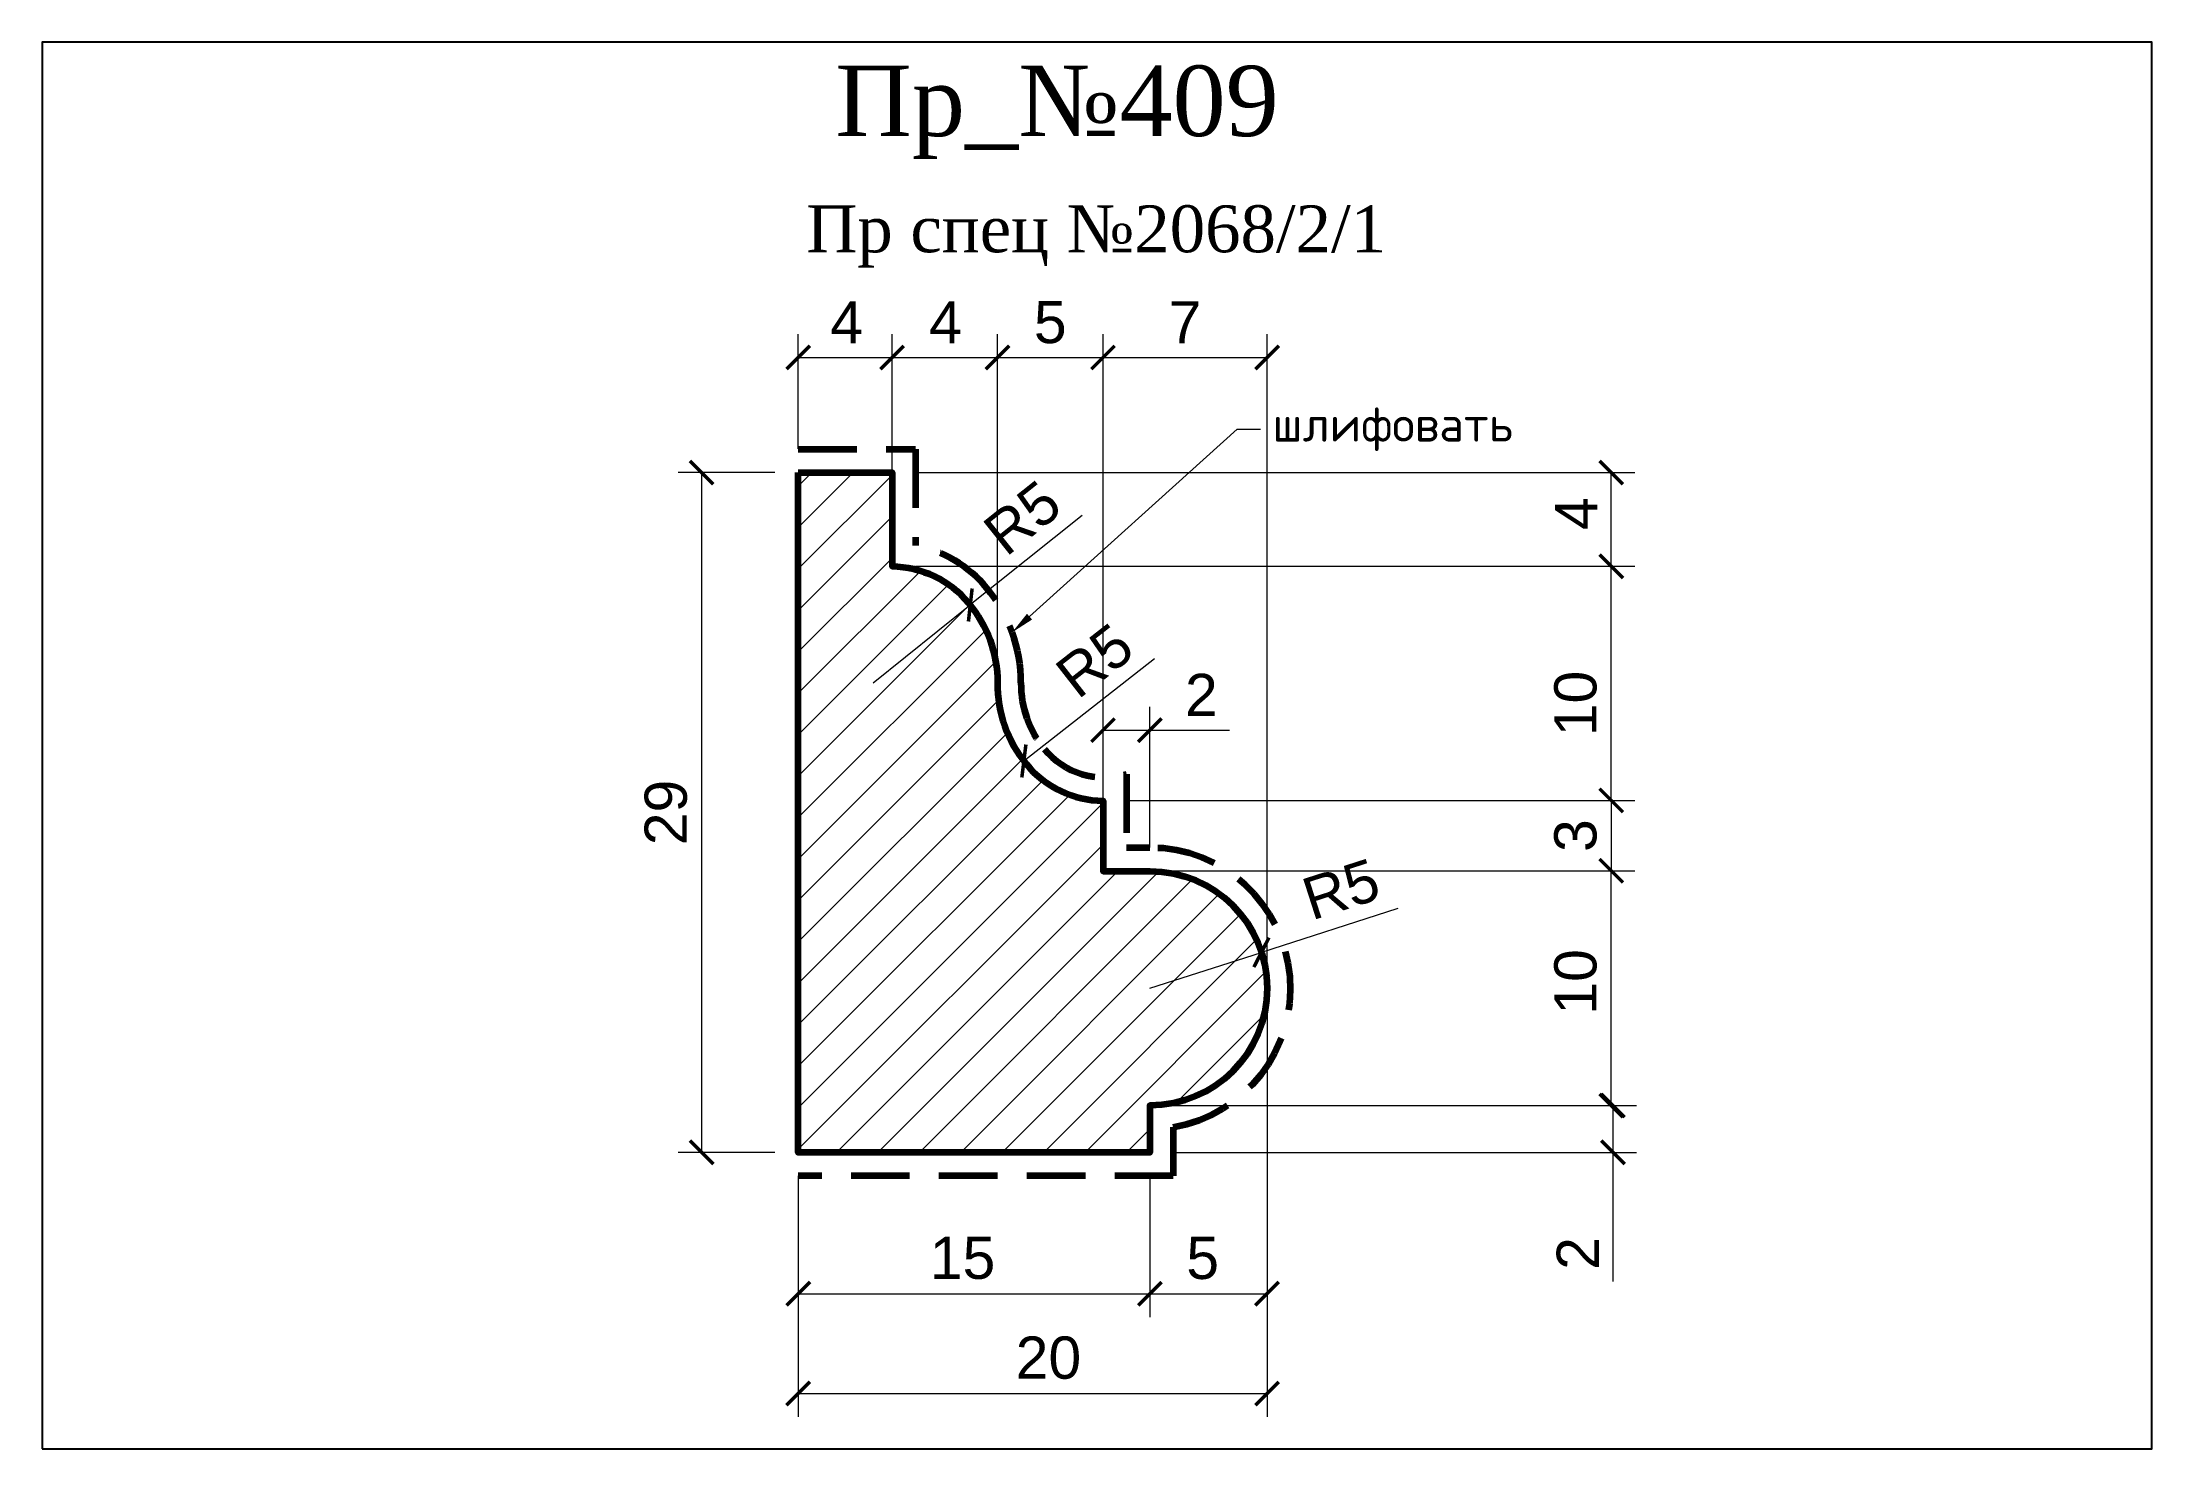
# Model space of a CAD drawing. Header units: inches. Extents: x 171.7 to 261.7, y -999.9 to -939.9.
import ezdxf
from ezdxf import colors
from ezdxf.entities.mleader import LeaderData, LeaderLine
from ezdxf.math import Vec2, Vec3

# ---------------------------------------------------------------- set-up
doc = ezdxf.new("R2010")
doc.units = ezdxf.units.IN
doc.header["$MEASUREMENT"] = 0
doc.linetypes.add('HIDDEN', pattern=[0.375, 0.25, -0.125])
doc.layers.add('Outside panel', color=7, linetype='Continuous', lineweight=18, true_color=0x7f5e57)
for name, color, linetype, lineweight in [('линия 15', 7, 'Continuous', 15), ('линия 50', 1, 'Continuous', 140), ('служебный слой РАЗМЕРЫ', 7, 'Continuous', 9)]:
    doc.layers.add(name, color=color, linetype=linetype, lineweight=lineweight)
doc.layers.add('размеры в модели', color=7, linetype='Continuous')
doc.styles.add('ELECT', font='times.ttf')
doc.styles.get("Standard").update_dxf_attribs({"font": 'arial.ttf'})
doc.styles.add('ЕСКД профили текст', font='isocpeur.ttf')
doc.dimstyles.new('M_1', dxfattribs={"dimtxt": 1.8, "dimasz": 1, "dimexe": 1, "dimexo": 1, "dimgap": 0.6, "dimtad": 1, "dimdec": 0, "dimdsep": 46, "dimtxsty": 'Standard', "dimblk": 'ARCHTICK', "dimcen": -5, "dimclrd": 7, "dimclre": 7, "dimclrt": 7, "dimadec": 0, "dimazin": 0, "dimtfac": 1, "dimtdec": 0, "dimtmove": 0, "dimatfit": 3, "dimfxl": 1, "dimtolj": 1, "dimtzin": 0, "dimlwd": 5, "dimlwe": 5, "dimarcsym": 0})

# ---------------------------------------------------------------- blocks, each defined once
blk = doc.blocks.new('_ArchTick')
at = {"color": 0, "linetype": 'ByBlock', "const_width": 0.15}
blk.add_lwpolyline([(-0.5, -0.5), (0.5, 0.5)], dxfattribs=at)
blk = doc.blocks.new('*D18')
at = {"layer": 'Defpoints', "color": 0, "ltscale": 1000, "transparency": 16777216}
for p in [(223.961, -980.228), (203.961, -987.228), (223.961, -997.513)]:
    blk.add_point(p, dxfattribs=at)
at = {"layer": 'линия 15', "color": 7, "lineweight": 5, "ltscale": 1000, "transparency": 16777216}
for p, q in [((223.961, -981.228), (223.961, -998.513)), ((203.961, -988.228), (203.961, -998.513)), ((203.961, -997.513), (223.961, -997.513))]:
    blk.add_line(p, q, dxfattribs=at)
at = {"layer": 'линия 15', "color": 7, "lineweight": 5, "ltscale": 1000, "transparency": 16777216, "rotation": 180}
blk.add_blockref('_ArchTick', (203.961, -997.513), dxfattribs=at)
at = {"layer": 'линия 15', "color": 7, "lineweight": 5, "ltscale": 1000, "transparency": 16777216}
blk.add_blockref('_ArchTick', (223.961, -997.513), dxfattribs=at)
at = {"layer": 'линия 15', "color": 7, "ltscale": 1000, "transparency": 16777216, "insert": (214.633, -995.993), "char_height": 1.8, "attachment_point": 5}
blk.add_mtext('\\A1;20', dxfattribs=at)
blk = doc.blocks.new('*D15')
at = {"layer": 'Defpoints', "color": 0, "ltscale": 1000, "transparency": 16777216}
for p in [(212.461, -953.32), (207.961, -962.228), (212.461, -967.262)]:
    blk.add_point(p, dxfattribs=at)
at = {"layer": 'линия 15', "color": 7, "lineweight": 5, "ltscale": 1000, "transparency": 16777216}
for p, q in [((207.961, -961.228), (207.961, -952.32)), ((212.461, -966.262), (212.461, -952.32)), ((207.961, -953.32), (212.461, -953.32))]:
    blk.add_line(p, q, dxfattribs=at)
at = {"layer": 'линия 15', "color": 7, "lineweight": 5, "ltscale": 1000, "transparency": 16777216, "rotation": 180}
blk.add_blockref('_ArchTick', (207.961, -953.32), dxfattribs=at)
at = {"layer": 'линия 15', "color": 7, "lineweight": 5, "ltscale": 1000, "transparency": 16777216}
blk.add_blockref('_ArchTick', (212.461, -953.32), dxfattribs=at)
at = {"layer": 'линия 15', "color": 7, "ltscale": 1000, "transparency": 16777216, "insert": (210.242, -951.82), "char_height": 1.8, "attachment_point": 5}
blk.add_mtext('\\A1;4', dxfattribs=at)
blk = doc.blocks.new('*D14')
at = {"layer": 'Defpoints', "color": 0, "ltscale": 1000, "transparency": 16777216}
for p in [(223.961, -980.228), (218.961, -987.228), (223.961, -993.255)]:
    blk.add_point(p, dxfattribs=at)
at = {"layer": 'размеры в модели', "color": 7, "lineweight": 5, "ltscale": 1000, "transparency": 16777216}
for p, q in [((223.961, -981.228), (223.961, -994.255)), ((218.961, -988.228), (218.961, -994.255)), ((218.961, -993.255), (223.961, -993.255))]:
    blk.add_line(p, q, dxfattribs=at)
at = {"layer": 'размеры в модели', "color": 7, "lineweight": 5, "ltscale": 1000, "transparency": 16777216, "rotation": 180}
blk.add_blockref('_ArchTick', (218.961, -993.255), dxfattribs=at)
at = {"layer": 'размеры в модели', "color": 7, "lineweight": 5, "ltscale": 1000, "transparency": 16777216}
blk.add_blockref('_ArchTick', (223.961, -993.255), dxfattribs=at)
at = {"layer": 'размеры в модели', "color": 7, "ltscale": 1000, "transparency": 16777216, "insert": (221.214, -991.74), "char_height": 1.8, "attachment_point": 5}
blk.add_mtext('\\A1;5', dxfattribs=at)
blk = doc.blocks.new('*D13')
at = {"layer": 'Defpoints', "color": 0, "ltscale": 1000, "transparency": 16777216}
for p in [(203.961, -987.228), (218.961, -987.228), (218.961, -993.255)]:
    blk.add_point(p, dxfattribs=at)
at = {"layer": 'размеры в модели', "color": 7, "lineweight": 5, "ltscale": 1000, "transparency": 16777216}
for p, q in [((203.961, -988.228), (203.961, -994.255)), ((218.961, -988.228), (218.961, -994.255)), ((203.961, -993.255), (218.961, -993.255))]:
    blk.add_line(p, q, dxfattribs=at)
at = {"layer": 'размеры в модели', "color": 7, "lineweight": 5, "ltscale": 1000, "transparency": 16777216, "rotation": 180}
blk.add_blockref('_ArchTick', (203.961, -993.255), dxfattribs=at)
at = {"layer": 'размеры в модели', "color": 7, "lineweight": 5, "ltscale": 1000, "transparency": 16777216}
blk.add_blockref('_ArchTick', (218.961, -993.255), dxfattribs=at)
at = {"layer": 'размеры в модели', "color": 7, "ltscale": 1000, "transparency": 16777216, "insert": (210.97, -991.736), "char_height": 1.8, "attachment_point": 5}
blk.add_mtext('\\A1;15', dxfattribs=at)
blk = doc.blocks.new('*D12')
at = {"layer": 'Defpoints', "color": 0, "ltscale": 1000, "transparency": 16777216}
for p in [(203.961, -958.228), (199.838, -987.228), (203.961, -987.228)]:
    blk.add_point(p, dxfattribs=at)
at = {"layer": 'размеры в модели', "color": 7, "lineweight": 5, "ltscale": 1000, "transparency": 16777216}
for p, q in [((202.961, -958.228), (198.838, -958.228)), ((199.838, -958.228), (199.838, -987.228)), ((202.961, -987.228), (198.838, -987.228))]:
    blk.add_line(p, q, dxfattribs=at)
for p, rotation in [((199.838, -958.228), 90), ((199.838, -987.228), 270)]:
    blk.add_blockref('_ArchTick', p, dxfattribs=dict(at, rotation=rotation))
at = {"layer": 'размеры в модели', "color": 7, "ltscale": 1000, "transparency": 16777216, "insert": (198.318, -972.728), "char_height": 1.8, "attachment_point": 5, "rotation": 90}
blk.add_mtext('\\A1;29', dxfattribs=at)
blk = doc.blocks.new('*D11')
at = {"layer": 'Defpoints', "color": 0, "ltscale": 1000, "transparency": 16777216}
for p in [(217.775, -967.262), (213.585, -970.532)]:
    blk.add_point(p, dxfattribs=at)
at = {"layer": 'размеры в модели', "color": 7, "lineweight": 5, "ltscale": 1000, "transparency": 16777216}
blk.add_line((219.161, -966.181), (213.585, -970.532), dxfattribs=at)
at = {"layer": 'размеры в модели', "color": 7, "lineweight": 5, "ltscale": 1000, "transparency": 16777216, "rotation": 217.9618889433927}
blk.add_blockref('_ArchTick', (213.585, -970.532), dxfattribs=at)
at = {"layer": 'размеры в модели', "color": 7, "ltscale": 1000, "transparency": 16777216, "insert": (216.607, -966.252), "char_height": 1.8, "attachment_point": 5, "rotation": 37.96189}
blk.add_mtext('\\A1;R5', dxfattribs=at)
blk = doc.blocks.new('*D10')
at = {"layer": 'Defpoints', "color": 0, "ltscale": 1000, "transparency": 16777216}
for p in [(211.299, -963.877), (207.149, -967.193)]:
    blk.add_point(p, dxfattribs=at)
at = {"layer": 'размеры в модели', "color": 7, "lineweight": 5, "ltscale": 1000, "transparency": 16777216}
for p in [(216.077, -960.059), (207.149, -967.193)]:
    blk.add_line(p, (211.299, -963.877), dxfattribs=at)
at = {"layer": 'размеры в модели', "color": 7, "lineweight": 5, "ltscale": 1000, "transparency": 16777216, "rotation": 218.6268476854997}
blk.add_blockref('_ArchTick', (211.299, -963.877), dxfattribs=at)
at = {"layer": 'размеры в модели', "color": 7, "ltscale": 1000, "transparency": 16777216, "insert": (213.523, -960.159), "char_height": 1.8, "attachment_point": 5, "rotation": 38.62685}
blk.add_mtext('\\A1;R5', dxfattribs=at)
blk = doc.blocks.new('*D9')
at = {"layer": 'Defpoints', "color": 0, "ltscale": 1000, "transparency": 16777216}
for p in [(207.961, -953.32), (203.961, -958.214), (207.961, -958.228)]:
    blk.add_point(p, dxfattribs=at)
at = {"layer": 'размеры в модели', "color": 7, "lineweight": 5, "ltscale": 1000, "transparency": 16777216}
for p, q in [((203.961, -957.214), (203.961, -952.32)), ((207.961, -957.228), (207.961, -952.32)), ((203.961, -953.32), (207.961, -953.32))]:
    blk.add_line(p, q, dxfattribs=at)
at = {"layer": 'размеры в модели', "color": 7, "lineweight": 5, "ltscale": 1000, "transparency": 16777216, "rotation": 180}
blk.add_blockref('_ArchTick', (203.961, -953.32), dxfattribs=at)
at = {"layer": 'размеры в модели', "color": 7, "lineweight": 5, "ltscale": 1000, "transparency": 16777216}
blk.add_blockref('_ArchTick', (207.961, -953.32), dxfattribs=at)
at = {"layer": 'размеры в модели', "color": 7, "ltscale": 1000, "transparency": 16777216, "insert": (206.021, -951.82), "char_height": 1.8, "attachment_point": 5}
blk.add_mtext('\\A1;4', dxfattribs=at)
blk = doc.blocks.new('*D8')
at = {"layer": 'Defpoints', "color": 0, "ltscale": 1000, "transparency": 16777216}
for p in [(218.961, -969.217), (216.961, -975.214), (218.961, -975.228)]:
    blk.add_point(p, dxfattribs=at)
at = {"layer": 'размеры в модели', "color": 7, "lineweight": 5, "ltscale": 1000, "transparency": 16777216}
for p, q in [((216.961, -974.214), (216.961, -968.217)), ((218.961, -974.228), (218.961, -968.217)), ((216.961, -969.217), (218.961, -969.217)), ((218.961, -969.217), (222.353, -969.217))]:
    blk.add_line(p, q, dxfattribs=at)
at = {"layer": 'размеры в модели', "color": 7, "lineweight": 5, "ltscale": 1000, "transparency": 16777216, "rotation": 180}
blk.add_blockref('_ArchTick', (216.961, -969.217), dxfattribs=at)
at = {"layer": 'размеры в модели', "color": 7, "lineweight": 5, "ltscale": 1000, "transparency": 16777216}
blk.add_blockref('_ArchTick', (218.961, -969.217), dxfattribs=at)
at = {"layer": 'размеры в модели', "color": 7, "ltscale": 1000, "transparency": 16777216, "insert": (221.157, -967.713), "char_height": 1.8, "attachment_point": 5}
blk.add_mtext('\\A1;2', dxfattribs=at)
blk = doc.blocks.new('*D7')
at = {"layer": 'Defpoints', "color": 0, "ltscale": 1000, "transparency": 16777216}
for p in [(207.961, -958.228), (238.644, -958.228), (207.961, -962.228)]:
    blk.add_point(p, dxfattribs=at)
at = {"layer": 'размеры в модели', "color": 7, "lineweight": 5, "ltscale": 1000, "transparency": 16777216}
for p, q in [((208.961, -958.228), (239.644, -958.228)), ((238.644, -962.228), (238.644, -958.228)), ((208.961, -962.228), (239.644, -962.228))]:
    blk.add_line(p, q, dxfattribs=at)
for p, rotation in [((238.644, -958.228), 90), ((238.644, -962.228), 270)]:
    blk.add_blockref('_ArchTick', p, dxfattribs=dict(at, rotation=rotation))
at = {"layer": 'размеры в модели', "color": 7, "ltscale": 1000, "transparency": 16777216, "insert": (237.144, -959.982), "char_height": 1.8, "attachment_point": 5, "rotation": 90}
blk.add_mtext('\\A1;4', dxfattribs=at)
blk = doc.blocks.new('*D6')
at = {"layer": 'Defpoints', "color": 0, "ltscale": 1000, "transparency": 16777216}
for p in [(207.961, -962.228), (238.644, -962.228), (216.961, -972.214)]:
    blk.add_point(p, dxfattribs=at)
at = {"layer": 'размеры в модели', "color": 7, "lineweight": 5, "ltscale": 1000, "transparency": 16777216}
for p, q in [((208.961, -962.228), (239.644, -962.228)), ((238.644, -972.214), (238.644, -962.228)), ((217.961, -972.214), (239.644, -972.214))]:
    blk.add_line(p, q, dxfattribs=at)
for p, rotation in [((238.644, -962.228), 90), ((238.644, -972.214), 270)]:
    blk.add_blockref('_ArchTick', p, dxfattribs=dict(at, rotation=rotation))
at = {"layer": 'размеры в модели', "color": 7, "ltscale": 1000, "transparency": 16777216, "insert": (237.125, -968.08), "char_height": 1.8, "attachment_point": 5, "rotation": 90}
blk.add_mtext('\\A1;10', dxfattribs=at)
blk = doc.blocks.new('*D5')
at = {"layer": 'Defpoints', "color": 0, "ltscale": 1000, "transparency": 16777216}
for p in [(218.961, -975.214), (238.644, -975.214), (218.961, -985.228)]:
    blk.add_point(p, dxfattribs=at)
at = {"layer": 'размеры в модели', "color": 7, "lineweight": 5, "ltscale": 1000, "transparency": 16777216}
for p, q in [((219.961, -975.214), (239.644, -975.214)), ((238.644, -985.228), (238.644, -975.214)), ((219.961, -985.228), (239.644, -985.228))]:
    blk.add_line(p, q, dxfattribs=at)
for p, rotation in [((238.644, -975.214), 90), ((238.644, -985.228), 270)]:
    blk.add_blockref('_ArchTick', p, dxfattribs=dict(at, rotation=rotation))
at = {"layer": 'размеры в модели', "color": 7, "ltscale": 1000, "transparency": 16777216, "insert": (237.125, -979.955), "char_height": 1.8, "attachment_point": 5, "rotation": 90}
blk.add_mtext('\\A1;10', dxfattribs=at)
blk = doc.blocks.new('*D4')
at = {"layer": 'Defpoints', "color": 0, "ltscale": 1000, "transparency": 16777216}
for p in [(223.961, -972.214), (223.961, -975.214), (238.644, -975.214)]:
    blk.add_point(p, dxfattribs=at)
at = {"layer": 'размеры в модели', "color": 7, "lineweight": 5, "ltscale": 1000, "transparency": 16777216}
for p, q in [((224.961, -972.214), (239.644, -972.214)), ((238.644, -972.214), (238.644, -975.214)), ((224.961, -975.214), (239.644, -975.214))]:
    blk.add_line(p, q, dxfattribs=at)
for p, rotation in [((238.644, -972.214), 90), ((238.644, -975.214), 270)]:
    blk.add_blockref('_ArchTick', p, dxfattribs=dict(at, rotation=rotation))
at = {"layer": 'размеры в модели', "color": 7, "ltscale": 1000, "transparency": 16777216, "insert": (237.125, -973.714), "char_height": 1.8, "attachment_point": 5, "rotation": 90}
blk.add_mtext('\\A1;3', dxfattribs=at)
blk = doc.blocks.new('*D3')
at = {"layer": 'Defpoints', "color": 0, "ltscale": 1000, "transparency": 16777216}
for p in [(223.953, -985.227), (218.961, -987.228), (238.718, -987.228)]:
    blk.add_point(p, dxfattribs=at)
at = {"layer": 'размеры в модели', "color": 7, "lineweight": 5, "ltscale": 1000, "transparency": 16777216}
for p, q in [((224.953, -985.227), (239.718, -985.227)), ((238.718, -985.227), (238.718, -987.228)), ((219.961, -987.228), (239.718, -987.228)), ((238.718, -987.228), (238.718, -992.734))]:
    blk.add_line(p, q, dxfattribs=at)
for p, rotation in [((238.718, -985.227), 90), ((238.718, -987.228), 270)]:
    blk.add_blockref('_ArchTick', p, dxfattribs=dict(at, rotation=rotation))
at = {"layer": 'размеры в модели', "color": 7, "ltscale": 1000, "transparency": 16777216, "insert": (237.215, -991.538), "char_height": 1.8, "attachment_point": 5, "rotation": 90}
blk.add_mtext('\\A1;2', dxfattribs=at)
blk = doc.blocks.new('*D2')
at = {"layer": 'Defpoints', "color": 0, "ltscale": 1000, "transparency": 16777216}
for p in [(223.72, -978.694), (218.961, -980.228)]:
    blk.add_point(p, dxfattribs=at)
at = {"layer": 'размеры в модели', "color": 7, "lineweight": 5, "ltscale": 1000, "transparency": 16777216}
for p in [(229.541, -976.817), (218.961, -980.228)]:
    blk.add_line(p, (223.72, -978.694), dxfattribs=at)
at = {"layer": 'размеры в модели', "color": 7, "lineweight": 5, "ltscale": 1000, "transparency": 16777216, "rotation": 197.8683448915958}
blk.add_blockref('_ArchTick', (223.72, -978.694), dxfattribs=at)
at = {"layer": 'размеры в модели', "color": 7, "ltscale": 1000, "transparency": 16777216, "insert": (227.117, -976.007), "char_height": 1.8, "attachment_point": 5, "rotation": 17.86834}
blk.add_mtext('\\A1;R5', dxfattribs=at)

msp = doc.modelspace()

# ---------------------------------------------------------------- hatches: boundary and pattern name
at = {"layer": 'Outside panel', "ltscale": 1000}
h = msp.add_hatch(dxfattribs=at)
h.set_pattern_fill('ANSI31', color=256, scale=10)
h.set_pattern_definition([(45, (-314266.7164, 90119.2366), (-0.8838834765, 0.8838834765), [])])
h.paths.add_polyline_path([(207.961, -962.228), (207.961, -958.228), (203.961, -958.228), (203.961, -987.228), (218.961, -987.228), (218.961, -985.228, 0.999984), (218.961, -975.228), (216.961, -975.228), (216.961, -972.228, -0.220467), (213.697, -970.67, -0.17915), (212.461, -967.193, 0.175789), (211.226, -963.787, 0.220477)])
h.paths.add_polyline_path([(213.122, -974.622, -1), (213.065, -974.648, -1)], flags=16)

# ---------------------------------------------------------------- linework, layer by layer
at = {"color": 6, "ltscale": 1000}
msp.add_lwpolyline([(171.705, -999.871), (261.705, -999.871), (261.705, -939.871), (171.705, -939.871)], close=True, dxfattribs=at)
at = {"layer": 'линия 50', "color": 1, "linetype": 'HIDDEN', "ltscale": 10, "true_color": 0xff0909}
msp.add_lwpolyline([(203.961, -957.228), (208.961, -957.228), (208.961, -961.333, -0.171597), (211.994, -963.147, -0.175987), (213.461, -967.2, 0.179644), (214.466, -970.03, 0.301759), (217.961, -971.089), (217.961, -974.228), (218.961, -974.228, -0.919582), (219.961, -986.144), (219.961, -988.228), (203.961, -988.228)], format="xyb", dxfattribs=at)
at = {"layer": 'линия 50', "color": 7}
msp.add_lwpolyline([(203.961, -958.228), (207.961, -958.228), (207.961, -962.228, -0.220477), (211.226, -963.787, -0.175789), (212.461, -967.193, 0.17915), (213.697, -970.67, 0.220467), (216.961, -972.228), (216.961, -975.228), (218.961, -975.228, -0.999984), (218.961, -985.228), (218.961, -987.228), (203.961, -987.228)], format="xyb", close=True, dxfattribs=at)

# ---------------------------------------------------------------- texts
at = {"color": 5, "ltscale": 1000, "style": 'ELECT'}
msp.add_text('Пр_№409', height=3, dxfattribs=at).set_placement((205.537, -943.872, 6217.217))
at = {"color": 7, "ltscale": 1000, "style": 'ELECT'}
msp.add_text('Пр спец №2068/2/1', height=2, dxfattribs=at).set_placement((204.298, -948.831))

# ---------------------------------------------------------------- dimensions: what is measured, and where the dimension line sits
at = {"layer": 'линия 15', "color": 7, "ltscale": 1000}
for base, p1, p2, picture, middle in [((212.4608, -953.3198), (207.9612, -962.2281), (212.4608, -967.2625), '*D15', (210.2424, -953.3198)), ((223.961, -997.513), (203.961, -987.228), (223.961, -980.228), '*D18', (214.633, -997.513))]:
    dim = msp.add_linear_dim(base=base, p1=p1, p2=p2, dimstyle='M_1', dxfattribs=at)
    dim.commit()
    dim.dimension.update_dxf_attribs({"geometry": picture, "text_midpoint": middle, "dimtype": 128})
for base, p1, p2 in [((216.961, -953.3198), (212.4608, -967.2625), (216.961, -972.2281)), ((223.961, -953.32), (216.961, -972.228), (223.961, -980.228))]:
    msp.add_linear_dim(base=base, p1=p1, p2=p2, dimstyle='M_1', dxfattribs=at).render()
at = {"layer": 'размеры в модели', "color": 5, "ltscale": 1000}
for base, p1, p2, picture, middle in [((207.961, -953.32), (203.961, -958.214), (207.961, -958.228), '*D9', (206.021, -953.32)), ((218.961, -969.217), (216.961, -975.214), (218.961, -975.228), '*D8', (221.157, -969.217)), ((223.961, -993.255), (218.961, -987.228), (223.961, -980.228), '*D14', (221.214, -993.255)), ((218.961, -993.255), (203.961, -987.228), (218.961, -987.228), '*D13', (210.97, -993.255))]:
    dim = msp.add_linear_dim(base=base, p1=p1, p2=p2, dimstyle='M_1', dxfattribs=at)
    dim.commit()
    dim.dimension.update_dxf_attribs({"geometry": picture, "text_midpoint": middle, "dimtype": 128})
for base, p1, p2, picture, middle in [((199.838, -987.228), (203.961, -958.228), (203.961, -987.228), '*D12', (199.838, -972.728)), ((238.644, -958.228), (207.961, -962.228), (207.961, -958.228), '*D7', (238.644, -959.982)), ((238.644, -962.228), (216.961, -972.214), (207.961, -962.228), '*D6', (238.644, -968.08)), ((238.644, -975.214), (223.961, -972.214), (223.961, -975.214), '*D4', (238.644, -973.714)), ((238.644, -975.214), (218.961, -985.228), (218.961, -975.214), '*D5', (238.644, -979.955)), ((238.718, -987.228), (223.953, -985.227), (218.961, -987.228), '*D3', (238.718, -991.538))]:
    dim = msp.add_linear_dim(base=base, p1=p1, p2=p2, angle=90, dimstyle='M_1', dxfattribs=at)
    dim.commit()
    dim.dimension.update_dxf_attribs({"geometry": picture, "text_midpoint": middle, "dimtype": 128})
for center, mpoint, picture, middle in [((207.149, -967.193), (211.299, -963.877), '*D10', (213.523, -960.159)), ((218.961, -980.228), (223.72, -978.694), '*D2', (227.117, -976.007))]:
    dim = msp.add_radius_dim(center=center, mpoint=mpoint, dimstyle='M_1', dxfattribs=at)
    dim.commit()
    dim.dimension.update_dxf_attribs({"geometry": picture, "text_midpoint": middle})
dim = msp.add_radius_dim(center=(217.775, -967.262), mpoint=(213.585, -970.532), dimstyle='M_1', dxfattribs=at)
dim.commit()
dim.dimension.update_dxf_attribs({"geometry": '*D11', "text_midpoint": (217.539, -967.447), "dimtype": 132})

# ---------------------------------------------------------------- leaders
at = {"layer": 'служебный слой РАЗМЕРЫ'}
ml = msp.add_multileader_mtext('Standard', dxfattribs=at)
ml.set_content('\\A1;шлифовать', color=256, style='ЕСКД профили текст')
ml.set_leader_properties(color=256, linetype='ByLayer', lineweight=-1)
ml.build(insert=Vec2(0, 0))
ml.multileader.update_dxf_attribs({"dogleg_length": 1, "arrow_head_size": 1})
ctx = ml.context
ctx.base_point, ctx.char_height, ctx.arrow_head_size, ctx.landing_gap_size, ctx.plane_origin = Vec3(223.685, -956.382), 1.5, 1, 0.5, Vec3(237.16, -930.213)
notes = []
notes.append((ctx, [(1, (1, 1, 0), (222.685, -956.382), (1, 0), 1, [(0, [(213.084, -965.045)], 0, [])])]))
ctx.mtext.insert, ctx.mtext.flow_direction = Vec3(224.185, -955.407), 5
for ctx, leaders in notes:
    for number, flags, end, landing, length, lines in leaders:
        leader = LeaderData()
        leader.index, (leader.has_last_leader_line, leader.has_dogleg_vector, leader.attachment_direction) = number, flags
        leader.last_leader_point, leader.dogleg_vector, leader.dogleg_length = Vec3(end), Vec3(landing), length
        for number, points, colour, breaks in lines:
            line = LeaderLine()
            line.index, line.vertices, line.color, line.breaks = number, Vec3.list(points), colors.encode_raw_color(colour), breaks
            leader.lines.append(line)
        ctx.leaders.append(leader)

doc.saveas('drawing.dxf')
